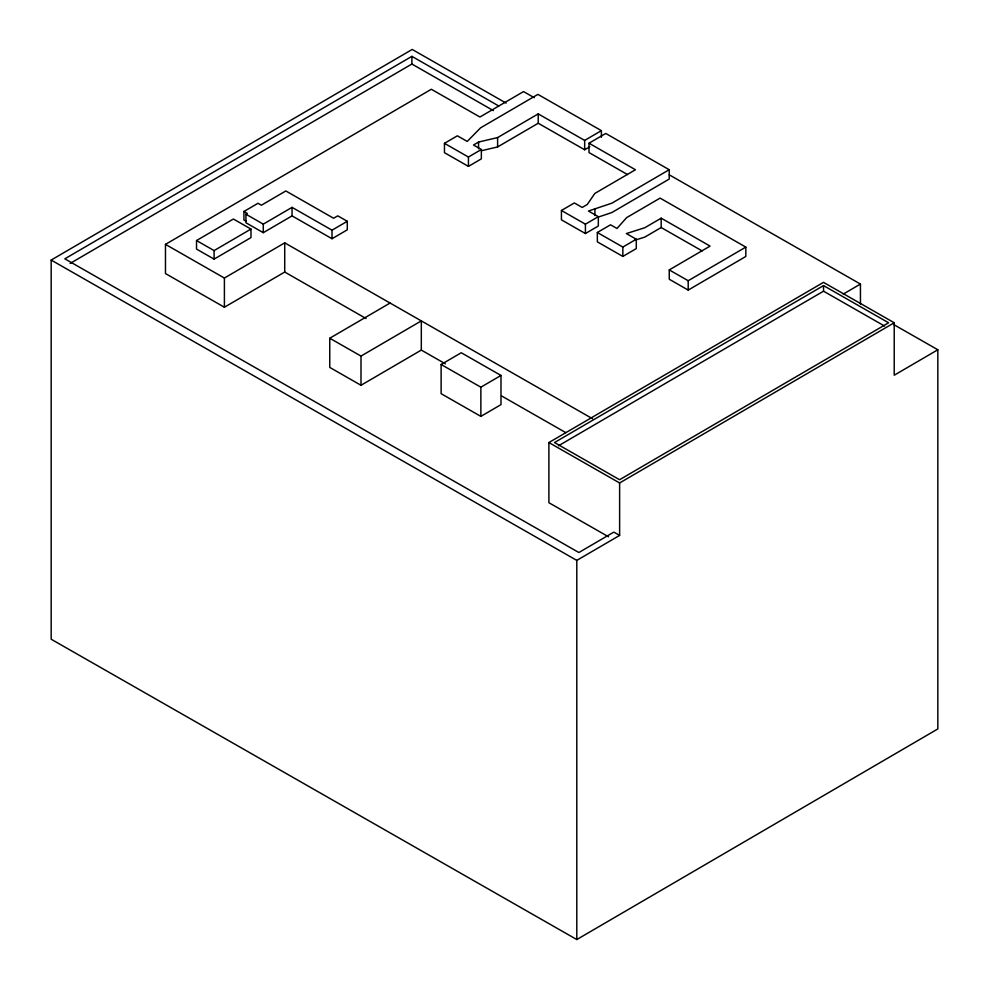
<?xml version="1.0" encoding="UTF-8"?>
<svg xmlns="http://www.w3.org/2000/svg" width="989" height="989" viewBox="0 0 989 989"><rect width="100%" height="100%" fill="white"/><g stroke="black" fill="none" stroke-linecap="round" stroke-linejoin="round"><path stroke-width="1.48" d="M893.796 324.615L937.832 349.772L937.832 728.93L576.797 939.55L51.168 639.228L51.168 260.07L412.203 49.45L506.108 103.103M498.716 105.959L411.881 56.348L64.829 258.821L578.862 552.517L613.835 532.107L619.621 535.408L619.621 482.966L894.217 322.76L823.491 282.36L548.895 442.553L548.895 502.709L608.532 536.78M70.145 263.42L411.881 64.038L411.881 56.348M592.522 418.718L284.721 242.849L284.721 272.037L224.404 307.233L165.472 273.557L165.472 244.37L431.34 89.257L479.925 117.023L523.552 91.581L534.245 97.688M243.924 211.485L258.005 203.277L261.405 205.218L285.833 190.964L333.602 218.26L337.756 215.837L347.287 221.289L347.287 229.819L332.02 238.732L292.052 215.886L263.284 232.675L245.94 222.772L245.94 214.23L247.324 213.426L243.924 211.485L243.924 220.015L246.199 221.313M196.527 240.55L233.404 219.026L250.983 229.065L250.983 237.595L214.094 259.118L196.527 249.08L196.527 240.55L214.094 250.588L250.983 229.065M263.284 232.675L263.284 224.144L292.052 207.356L332.02 230.19L347.287 221.289M601.399 130.647L584.66 140.413L538.226 113.883L497.615 137.582L478.552 142.057L473.496 145.012L481.359 149.5L481.359 158.858L468.44 166.387L444.457 152.689L444.457 143.343L457.375 135.802L467.228 141.427L480.58 127.841L537.929 94.388L601.399 130.647L601.399 137.323M224.404 307.233L224.404 278.045L284.721 242.849M468.44 166.387L468.44 157.041L481.359 149.5M481.482 150.724L497.615 146.928L538.226 123.242L538.226 113.883M627.483 174.546L589.011 152.566L589.011 143.22L605.75 133.453L669.219 169.712L669.219 179.058L611.87 212.524L597.739 217.271M538.226 123.242L584.66 149.772L589.815 146.768M360.997 385.277L360.997 356.089L421.314 320.893L421.314 350.081L360.997 385.277L329.757 367.413L329.757 338.238L390.074 303.042M669.219 169.712L611.87 203.178L588.48 211.028L598.333 216.653L598.333 225.999L585.414 233.54L561.431 219.842L561.431 210.484L574.349 202.955L582.212 207.443L587.268 204.488L594.834 193.436L635.445 169.749L589.011 143.22M585.414 233.54L585.414 224.182L598.333 216.653M597.344 232.489L610.534 224.8L617 228.496L626.63 217.629L660.083 198.109L745.83 247.102L745.83 256.46L688.196 290.086L669.256 279.257L669.256 269.91L710.065 246.1L661.184 218.173L644.828 227.717L626.371 233.565L636.286 239.227L636.286 248.585L622.847 256.423L597.344 241.848L597.344 232.489L622.847 247.065L636.286 239.227M661.184 218.173L661.184 227.532L644.828 237.076L634.889 240.216M441.119 364.496L461.257 352.752L500.99 375.449L500.99 404.637L480.864 416.381L441.119 393.684L441.119 364.496L480.864 387.194L500.99 375.449M688.196 290.086L688.196 280.728L745.83 247.102M823.528 285.598L554.508 442.54L619.584 479.727L888.604 322.785L823.528 285.598L823.528 291.174L558.501 445.779M843.258 294.092L860.442 284.066L669.269 174.83M576.797 939.55L576.797 560.392L619.621 535.408M937.832 349.772L894.217 375.214L894.217 322.76M823.528 291.174L884.623 326.086M411.881 64.038L493.375 110.607M661.184 227.532L702.141 250.922M669.256 269.91L688.196 280.728M444.457 143.343L468.44 157.041M561.431 210.484L585.414 224.182M245.94 214.23L263.284 224.144M284.721 272.037L366.066 318.52M421.314 350.081L445.396 363.841M501.571 395.934L565.782 432.626M548.895 442.553L619.621 482.966M165.472 244.37L224.404 278.045M329.757 338.238L360.997 356.089M51.168 260.07L576.797 560.392M860.442 284.066L860.442 304.019M622.847 247.065L622.847 256.423M594.921 208.864L594.921 215.54M584.66 140.413L584.66 149.772M497.615 137.582L497.615 146.928M480.864 387.194L480.864 416.381M478.552 142.057L478.552 148.746M332.02 230.19L332.02 238.732M292.052 207.356L292.052 215.886M214.094 250.588L214.094 259.118"/></g></svg>
